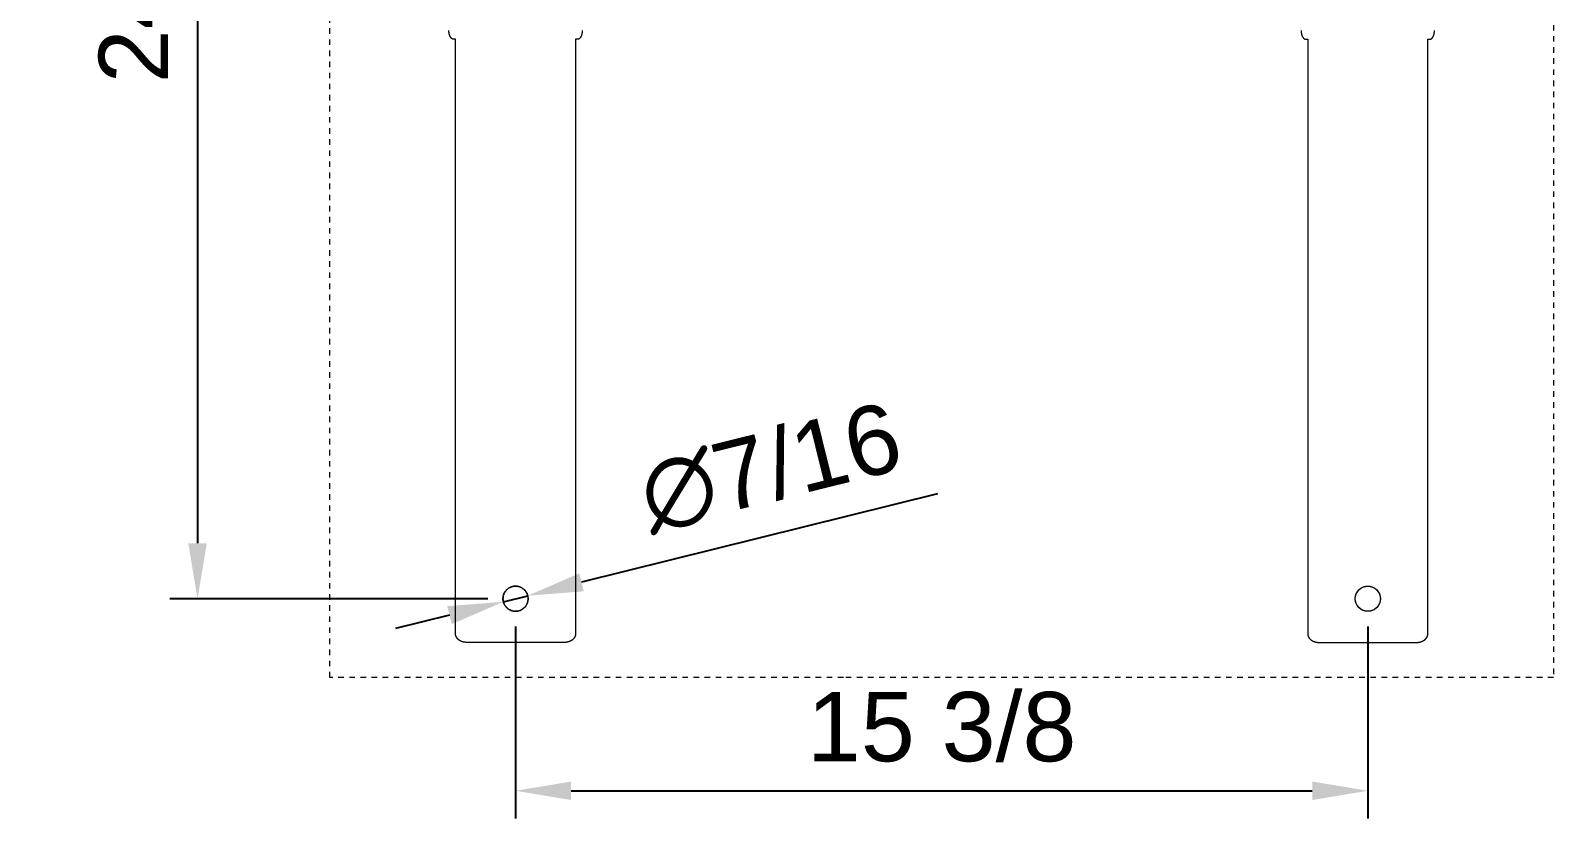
# Model space of a CAD drawing. Header units: inches. Extents: x -7 to 144, y -3 to 95.
# Drawn here: x 55.93 to 83.37, y -2.64 to 11.78 of the extents above; entities that cross this region are included whole.
import ezdxf

# ---------------------------------------------------------------- set-up
doc = ezdxf.new("R2010")
doc.units = ezdxf.units.IN
doc.linetypes.add('HIDDEN', pattern=[1.905, 1.27, -0.635])
for name, color, linetype, lineweight in [('ZANO_R', 7, 'Continuous', 0), ('ZANO_R_przerywana', 250, 'HIDDEN', 0), ('ZANO_W', 1, 'Continuous', 0)]:
    doc.layers.add(name, color=color, linetype=linetype, lineweight=lineweight)
doc.styles.get("Standard").update_dxf_attribs({"font": 'arial.ttf'})
doc.dimstyles.new('amerykanie', dxfattribs={"dimtxt": 50, "dimasz": 50, "dimexe": 0.5, "dimexo": 0.5, "dimgap": 1, "dimtad": 1, "dimdec": 0, "dimzin": 0, "dimlunit": 5, "dimtxsty": 'Standard', "dimcen": 0.09, "dimclrd": 1, "dimclre": 1, "dimclrt": 1, "dimazin": 0, "dimtfac": 1, "dimtdec": 0, "dimtmove": 0, "dimatfit": 3, "dimfxl": 1, "dimtzin": 0, "dimarcsym": 1})

# ---------------------------------------------------------------- blocks, each defined once
blk = doc.blocks.new('*D360')
at = {"layer": 'ZANO_W', "color": 1, "lineweight": -2}
for p, q in [((64.167, 25.944), (58.437, 25.944)), ((58.937, 24.944), (58.937, 2.534)), ((64.167, 1.534), (58.437, 1.534))]:
    blk.add_line(p, q, dxfattribs=at)
at = {"layer": 'ZANO_W', "color": 1}
for points in [[(59.104, 24.944), (58.77, 24.944), (58.937, 25.944)], [(58.77, 2.534), (59.104, 2.534), (58.937, 1.534)]]:
    blk.add_solid(points, dxfattribs=at)
at = {"layer": 'ZANO_W', "color": 1, "insert": (57.791, 13.739), "char_height": 1.25, "attachment_point": 5, "rotation": 90}
blk.add_mtext('24 7/16', dxfattribs=at)
blk = doc.blocks.new('*D361')
at = {"layer": 'ZANO_W', "color": 1, "lineweight": -2}
for p, q in [((64.667, 1.034), (64.667, -2.427)), ((80.021, 1.034), (80.021, -2.427)), ((65.667, -1.927), (79.021, -1.927))]:
    blk.add_line(p, q, dxfattribs=at)
at = {"layer": 'ZANO_W', "color": 1}
for points in [[(65.667, -1.761), (65.667, -2.094), (64.667, -1.927)], [(79.021, -2.094), (79.021, -1.761), (80.021, -1.927)]]:
    blk.add_solid(points, dxfattribs=at)
at = {"layer": 'ZANO_W', "color": 1, "insert": (72.344, -0.78), "char_height": 1.25, "attachment_point": 5}
blk.add_mtext('15 3/8', dxfattribs=at)
blk = doc.blocks.new('*D362')
at = {"layer": 'ZANO_W', "color": 1, "lineweight": -2}
for p, q in [((72.267, 3.425), (65.857, 1.83)), ((64.447, 1.479), (64.886, 1.589)), ((63.476, 1.238), (62.506, 0.997))]:
    blk.add_line(p, q, dxfattribs=at)
at = {"layer": 'ZANO_W', "color": 1}
for points in [[(65.816, 1.992), (65.897, 1.668), (64.886, 1.589)], [(63.517, 1.076), (63.436, 1.4), (64.447, 1.479)]]:
    blk.add_solid(points, dxfattribs=at)
at = {"layer": 'ZANO_W', "color": 1, "insert": (69.264, 3.887), "char_height": 1.25, "attachment_point": 5, "rotation": 13.9708}
blk.add_mtext('∅7/16', dxfattribs=at)

msp = doc.modelspace()

# ---------------------------------------------------------------- linework, layer by layer
at = {"layer": 'ZANO_R'}
for p, q in [((63.4658, 11.77096), (63.46572, 11.77798)), ((63.46604, 11.76383), (63.4658, 11.77096)), ((63.46645, 11.75661), (63.46604, 11.76383)), ((63.46703, 11.74932), (63.46645, 11.75661)), ((63.4678, 11.74199), (63.46703, 11.74932)), ((63.46876, 11.73465), (63.4678, 11.74199)), ((63.4699, 11.72731), (63.46876, 11.73465)), ((63.47125, 11.72001), (63.4699, 11.72731)), ((63.47278, 11.71278), (63.47125, 11.72001)), ((63.47451, 11.70565), (63.47278, 11.71278)), ((63.47644, 11.69865), (63.47451, 11.70565)), ((63.47855, 11.69181), (63.47644, 11.69865)), ((63.48085, 11.68515), (63.47855, 11.69181)), ((63.48207, 11.68191), (63.48085, 11.68515)), ((63.48333, 11.67872), (63.48207, 11.68191)), ((63.48463, 11.6756), (63.48333, 11.67872)), ((63.48597, 11.67254), (63.48463, 11.6756)), ((63.48736, 11.66954), (63.48597, 11.67254)), ((63.48878, 11.66663), (63.48736, 11.66954)), ((63.49024, 11.66378), (63.48878, 11.66663)), ((63.49173, 11.66101), (63.49024, 11.66378)), ((63.49326, 11.65833), (63.49173, 11.66101)), ((63.49483, 11.65572), (63.49326, 11.65833)), ((63.49642, 11.6532), (63.49483, 11.65572)), ((63.49804, 11.65077), (63.49642, 11.6532)), ((63.49969, 11.64842), (63.49804, 11.65077)), ((63.50137, 11.64617), (63.49969, 11.64842)), ((63.50307, 11.64401), (63.50137, 11.64617)), ((63.50479, 11.64194), (63.50307, 11.64401)), ((63.50653, 11.63997), (63.50479, 11.64194)), ((63.50829, 11.63809), (63.50653, 11.63997)), ((63.51007, 11.63631), (63.50829, 11.63809)), ((63.51186, 11.63463), (63.51007, 11.63631)), ((63.51366, 11.63305), (63.51186, 11.63463)), ((63.51547, 11.63156), (63.51366, 11.63305)), ((63.51638, 11.63085), (63.51547, 11.63156)), ((63.51729, 11.63017), (63.51638, 11.63085)), ((63.51821, 11.62951), (63.51729, 11.63017)), ((63.51912, 11.62887), (63.51821, 11.62951)), ((63.52004, 11.62826), (63.51912, 11.62887)), ((63.52095, 11.62768), (63.52004, 11.62826)), ((63.52187, 11.62712), (63.52095, 11.62768)), ((63.52279, 11.62658), (63.52187, 11.62712)), ((63.52371, 11.62607), (63.52279, 11.62658)), ((63.52463, 11.62558), (63.52371, 11.62607)), ((63.52555, 11.62511), (63.52463, 11.62558)), ((63.52646, 11.62467), (63.52555, 11.62511)), ((63.52738, 11.62425), (63.52646, 11.62467)), ((63.5283, 11.62385), (63.52738, 11.62425)), ((63.52921, 11.62348), (63.5283, 11.62385)), ((63.53013, 11.62313), (63.52921, 11.62348)), ((63.53104, 11.6228), (63.53013, 11.62313)), ((63.53195, 11.6225), (63.53104, 11.6228)), ((63.53286, 11.62222), (63.53195, 11.6225)), ((63.53377, 11.62196), (63.53286, 11.62222)), ((63.53468, 11.62172), (63.53377, 11.62196)), ((63.53558, 11.6215), (63.53468, 11.62172)), ((63.53648, 11.62131), (63.53558, 11.6215)), ((63.53738, 11.62114), (63.53648, 11.62131)), ((63.53828, 11.62099), (63.53738, 11.62114)), ((63.53917, 11.62086), (63.53828, 11.62099)), ((63.54006, 11.62075), (63.53917, 11.62086)), ((63.54095, 11.62066), (63.54006, 11.62075)), ((63.54183, 11.62059), (63.54095, 11.62066)), ((63.54271, 11.62054), (63.54183, 11.62059)), ((63.54358, 11.62051), (63.54271, 11.62054)), ((63.54446, 11.6205), (63.54358, 11.62051)), ((63.58383, 11.6205), (63.54446, 11.6205)), ((63.58383, 2.12469), (63.58383, 11.6205)), ((65.78855, 11.6205), (65.74918, 11.6205)), ((65.74918, 11.6205), (65.74918, 2.12469)), ((65.78942, 11.62051), (65.78855, 11.6205)), ((65.7903, 11.62054), (65.78942, 11.62051)), ((65.79118, 11.62059), (65.7903, 11.62054)), ((65.79206, 11.62066), (65.79118, 11.62059)), ((65.79295, 11.62075), (65.79206, 11.62066)), ((65.79384, 11.62086), (65.79295, 11.62075)), ((65.79473, 11.62099), (65.79384, 11.62086)), ((65.79563, 11.62114), (65.79473, 11.62099)), ((65.79653, 11.62131), (65.79563, 11.62114)), ((65.79743, 11.6215), (65.79653, 11.62131)), ((65.79833, 11.62172), (65.79743, 11.6215)), ((65.79924, 11.62196), (65.79833, 11.62172)), ((65.80015, 11.62222), (65.79924, 11.62196)), ((65.80106, 11.6225), (65.80015, 11.62222)), ((65.80197, 11.6228), (65.80106, 11.6225)), ((65.80288, 11.62313), (65.80197, 11.6228)), ((65.8038, 11.62348), (65.80288, 11.62313)), ((65.80471, 11.62385), (65.8038, 11.62348)), ((65.80563, 11.62425), (65.80471, 11.62385)), ((65.80655, 11.62467), (65.80563, 11.62425)), ((65.80746, 11.62511), (65.80655, 11.62467)), ((65.80838, 11.62558), (65.80746, 11.62511)), ((65.8093, 11.62607), (65.80838, 11.62558)), ((65.81022, 11.62658), (65.8093, 11.62607)), ((65.81114, 11.62712), (65.81022, 11.62658)), ((65.81205, 11.62768), (65.81114, 11.62712)), ((65.81297, 11.62826), (65.81205, 11.62768)), ((65.81389, 11.62887), (65.81297, 11.62826)), ((65.8148, 11.62951), (65.81389, 11.62887)), ((65.81572, 11.63017), (65.8148, 11.62951)), ((65.81663, 11.63085), (65.81572, 11.63017)), ((65.81754, 11.63156), (65.81663, 11.63085)), ((65.81935, 11.63305), (65.81754, 11.63156)), ((65.82115, 11.63463), (65.81935, 11.63305)), ((65.82294, 11.63631), (65.82115, 11.63463)), ((65.82472, 11.63809), (65.82294, 11.63631)), ((65.82648, 11.63997), (65.82472, 11.63809)), ((65.82822, 11.64194), (65.82648, 11.63997)), ((65.82994, 11.64401), (65.82822, 11.64194)), ((65.83164, 11.64617), (65.82994, 11.64401)), ((65.83332, 11.64842), (65.83164, 11.64617)), ((65.83497, 11.65077), (65.83332, 11.64842)), ((65.83659, 11.6532), (65.83497, 11.65077)), ((65.83818, 11.65572), (65.83659, 11.6532)), ((65.83975, 11.65833), (65.83818, 11.65572)), ((65.84127, 11.66101), (65.83975, 11.65833)), ((65.84277, 11.66378), (65.84127, 11.66101)), ((65.84423, 11.66663), (65.84277, 11.66378)), ((65.84565, 11.66954), (65.84423, 11.66663)), ((65.84704, 11.67254), (65.84565, 11.66954)), ((65.84838, 11.6756), (65.84704, 11.67254)), ((65.84968, 11.67872), (65.84838, 11.6756)), ((65.85094, 11.68191), (65.84968, 11.67872)), ((65.85216, 11.68515), (65.85094, 11.68191)), ((65.85446, 11.69181), (65.85216, 11.68515)), ((65.85657, 11.69865), (65.85446, 11.69181)), ((65.8585, 11.70565), (65.85657, 11.69865)), ((65.86023, 11.71278), (65.8585, 11.70565)), ((65.86176, 11.72001), (65.86023, 11.71278)), ((65.86311, 11.72731), (65.86176, 11.72001)), ((65.86425, 11.73465), (65.86311, 11.72731)), ((65.86521, 11.74199), (65.86425, 11.73465)), ((65.86598, 11.74932), (65.86521, 11.74199)), ((65.86656, 11.75661), (65.86598, 11.74932)), ((65.86697, 11.76383), (65.86656, 11.75661)), ((65.86721, 11.77096), (65.86697, 11.76383)), ((65.86729, 11.77798), (65.86721, 11.77096)), ((78.82005, 11.77798), (78.82013, 11.77096)), ((78.82013, 11.77096), (78.82037, 11.76383)), ((78.82037, 11.76383), (78.82078, 11.75661)), ((78.82078, 11.75661), (78.82136, 11.74932)), ((78.82136, 11.74932), (78.82213, 11.74199)), ((78.82213, 11.74199), (78.82309, 11.73465)), ((78.82309, 11.73465), (78.82424, 11.72731)), ((78.82424, 11.72731), (78.82558, 11.72001)), ((78.82558, 11.72001), (78.82711, 11.71278)), ((78.82711, 11.71278), (78.82885, 11.70565)), ((78.82885, 11.70565), (78.83077, 11.69865)), ((78.83077, 11.69865), (78.83288, 11.69181)), ((78.83288, 11.69181), (78.83518, 11.68515)), ((78.83518, 11.68515), (78.8364, 11.68191)), ((78.8364, 11.68191), (78.83766, 11.67872)), ((78.83766, 11.67872), (78.83896, 11.6756)), ((78.83896, 11.6756), (78.8403, 11.67254)), ((78.8403, 11.67254), (78.84169, 11.66954)), ((78.84169, 11.66954), (78.84311, 11.66663)), ((78.84311, 11.66663), (78.84457, 11.66378)), ((78.84457, 11.66378), (78.84607, 11.66101)), ((78.84607, 11.66101), (78.8476, 11.65833)), ((78.8476, 11.65833), (78.84916, 11.65572)), ((78.84916, 11.65572), (78.85075, 11.6532)), ((78.85075, 11.6532), (78.85238, 11.65077)), ((78.85238, 11.65077), (78.85403, 11.64842)), ((78.85403, 11.64842), (78.8557, 11.64617)), ((78.8557, 11.64617), (78.8574, 11.64401)), ((78.8574, 11.64401), (78.85912, 11.64194)), ((78.85912, 11.64194), (78.86086, 11.63997)), ((78.86086, 11.63997), (78.86262, 11.63809)), ((78.86262, 11.63809), (78.8644, 11.63631)), ((78.8644, 11.63631), (78.86619, 11.63463)), ((78.86619, 11.63463), (78.86799, 11.63305)), ((78.86799, 11.63305), (78.8698, 11.63156)), ((78.8698, 11.63156), (78.87071, 11.63085)), ((78.87071, 11.63085), (78.87163, 11.63017)), ((78.87163, 11.63017), (78.87254, 11.62951)), ((78.87254, 11.62951), (78.87345, 11.62887)), ((78.87345, 11.62887), (78.87437, 11.62826)), ((78.87437, 11.62826), (78.87529, 11.62768)), ((78.87529, 11.62768), (78.8762, 11.62712)), ((78.8762, 11.62712), (78.87712, 11.62658)), ((78.87712, 11.62658), (78.87804, 11.62607)), ((78.87804, 11.62607), (78.87896, 11.62558)), ((78.87896, 11.62558), (78.87988, 11.62511)), ((78.87988, 11.62511), (78.8808, 11.62467)), ((78.8808, 11.62467), (78.88171, 11.62425)), ((78.88171, 11.62425), (78.88263, 11.62385)), ((78.88263, 11.62385), (78.88355, 11.62348)), ((78.88355, 11.62348), (78.88446, 11.62313)), ((78.88446, 11.62313), (78.88537, 11.6228)), ((78.88537, 11.6228), (78.88629, 11.6225)), ((78.88629, 11.6225), (78.8872, 11.62222)), ((78.8872, 11.62222), (78.8881, 11.62196)), ((78.8881, 11.62196), (78.88901, 11.62172)), ((78.88901, 11.62172), (78.88991, 11.6215)), ((78.88991, 11.6215), (78.89081, 11.62131)), ((78.89081, 11.62131), (78.89171, 11.62114)), ((78.89171, 11.62114), (78.89261, 11.62099)), ((78.89261, 11.62099), (78.8935, 11.62086)), ((78.8935, 11.62086), (78.89439, 11.62075)), ((78.89439, 11.62075), (78.89528, 11.62066)), ((78.89528, 11.62066), (78.89616, 11.62059)), ((78.89616, 11.62059), (78.89704, 11.62054)), ((78.89704, 11.62054), (78.89792, 11.62051)), ((78.89792, 11.62051), (78.89879, 11.6205)), ((78.89879, 11.6205), (78.93816, 11.6205)), ((78.93816, 11.6205), (78.93816, 2.12469)), ((81.10351, 2.12469), (81.10351, 11.6205)), ((81.10351, 11.6205), (81.14289, 11.6205)), ((81.14289, 11.6205), (81.14376, 11.62051)), ((81.14376, 11.62051), (81.14463, 11.62054)), ((81.14463, 11.62054), (81.14551, 11.62059)), ((81.14551, 11.62059), (81.1464, 11.62066)), ((81.1464, 11.62066), (81.14728, 11.62075)), ((81.14728, 11.62075), (81.14817, 11.62086)), ((81.14817, 11.62086), (81.14906, 11.62099)), ((81.14906, 11.62099), (81.14996, 11.62114)), ((81.14996, 11.62114), (81.15086, 11.62131)), ((81.15086, 11.62131), (81.15176, 11.6215)), ((81.15176, 11.6215), (81.15266, 11.62172)), ((81.15266, 11.62172), (81.15357, 11.62196)), ((81.15357, 11.62196), (81.15448, 11.62222)), ((81.15448, 11.62222), (81.15539, 11.6225)), ((81.15539, 11.6225), (81.1563, 11.6228)), ((81.1563, 11.6228), (81.15721, 11.62313)), ((81.15721, 11.62313), (81.15813, 11.62348)), ((81.15813, 11.62348), (81.15904, 11.62385)), ((81.15904, 11.62385), (81.15996, 11.62425)), ((81.15996, 11.62425), (81.16088, 11.62467)), ((81.16088, 11.62467), (81.1618, 11.62511)), ((81.1618, 11.62511), (81.16271, 11.62558)), ((81.16271, 11.62558), (81.16363, 11.62607)), ((81.16363, 11.62607), (81.16455, 11.62658)), ((81.16455, 11.62658), (81.16547, 11.62712)), ((81.16547, 11.62712), (81.16639, 11.62768)), ((81.16639, 11.62768), (81.1673, 11.62826)), ((81.1673, 11.62826), (81.16822, 11.62887)), ((81.16822, 11.62887), (81.16913, 11.62951)), ((81.16913, 11.62951), (81.17005, 11.63017)), ((81.17005, 11.63017), (81.17096, 11.63085)), ((81.17096, 11.63085), (81.17187, 11.63156)), ((81.17187, 11.63156), (81.17368, 11.63305)), ((81.17368, 11.63305), (81.17548, 11.63463)), ((81.17548, 11.63463), (81.17727, 11.63631)), ((81.17727, 11.63631), (81.17905, 11.63809)), ((81.17905, 11.63809), (81.18081, 11.63997)), ((81.18081, 11.63997), (81.18255, 11.64194)), ((81.18255, 11.64194), (81.18427, 11.64401)), ((81.18427, 11.64401), (81.18597, 11.64617)), ((81.18597, 11.64617), (81.18765, 11.64842)), ((81.18765, 11.64842), (81.1893, 11.65077)), ((81.1893, 11.65077), (81.19092, 11.6532)), ((81.19092, 11.6532), (81.19252, 11.65572)), ((81.19252, 11.65572), (81.19408, 11.65833)), ((81.19408, 11.65833), (81.19561, 11.66101)), ((81.19561, 11.66101), (81.1971, 11.66378)), ((81.1971, 11.66378), (81.19856, 11.66663)), ((81.19856, 11.66663), (81.19999, 11.66954)), ((81.19999, 11.66954), (81.20137, 11.67254)), ((81.20137, 11.67254), (81.20271, 11.6756)), ((81.20271, 11.6756), (81.20402, 11.67872)), ((81.20402, 11.67872), (81.20528, 11.68191)), ((81.20528, 11.68191), (81.20649, 11.68515)), ((81.20649, 11.68515), (81.20879, 11.69181)), ((81.20879, 11.69181), (81.2109, 11.69865)), ((81.2109, 11.69865), (81.21283, 11.70565)), ((81.21283, 11.70565), (81.21456, 11.71278)), ((81.21456, 11.71278), (81.2161, 11.72001)), ((81.2161, 11.72001), (81.21744, 11.72731)), ((81.21744, 11.72731), (81.21859, 11.73465)), ((81.21859, 11.73465), (81.21954, 11.74199)), ((81.21954, 11.74199), (81.22031, 11.74932)), ((81.22031, 11.74932), (81.2209, 11.75661)), ((81.2209, 11.75661), (81.22131, 11.76383)), ((81.22131, 11.76383), (81.22155, 11.77096)), ((81.22155, 11.77096), (81.22162, 11.77798)), ((63.58383, 0.90421), (63.58383, 2.12469)), ((65.74918, 2.12469), (65.74918, 0.90421)), ((78.93816, 2.12469), (78.93816, 0.90421)), ((81.10351, 0.90421), (81.10351, 2.12469)), ((64.47109, 1.64842), (64.4673, 1.64168)), ((64.47511, 1.65502), (64.47109, 1.64842)), ((64.47935, 1.66149), (64.47511, 1.65502)), ((64.4838, 1.6678), (64.47935, 1.66149)), ((64.48847, 1.67396), (64.4838, 1.6678)), ((64.49335, 1.67996), (64.48847, 1.67396)), ((64.49843, 1.68579), (64.49335, 1.67996)), ((64.50371, 1.69144), (64.49843, 1.68579)), ((64.50917, 1.6969), (64.50371, 1.69144)), ((64.51482, 1.70218), (64.50917, 1.6969)), ((64.52065, 1.70726), (64.51482, 1.70218)), ((64.52664, 1.71214), (64.52065, 1.70726)), ((64.5328, 1.71681), (64.52664, 1.71214)), ((64.53912, 1.72127), (64.5328, 1.71681)), ((64.54558, 1.72551), (64.53912, 1.72127)), ((64.55218, 1.72953), (64.54558, 1.72551)), ((64.55892, 1.73332), (64.55218, 1.72953)), ((64.56578, 1.73687), (64.55892, 1.73332)), ((64.57276, 1.74019), (64.56578, 1.73687)), ((64.57985, 1.74327), (64.57276, 1.74019)), ((64.58704, 1.74611), (64.57985, 1.74327)), ((64.59433, 1.7487), (64.58704, 1.74611)), ((64.60169, 1.75104), (64.59433, 1.7487)), ((64.60914, 1.75312), (64.60169, 1.75104)), ((64.61665, 1.75496), (64.60914, 1.75312)), ((64.62422, 1.75653), (64.61665, 1.75496)), ((64.63183, 1.75784), (64.62422, 1.75653)), ((64.63949, 1.7589), (64.63183, 1.75784)), ((64.64718, 1.75969), (64.63949, 1.7589)), ((64.65489, 1.76022), (64.64718, 1.75969)), ((64.66262, 1.76048), (64.65489, 1.76022)), ((64.67035, 1.76048), (64.66262, 1.76048)), ((64.67807, 1.76022), (64.67035, 1.76048)), ((64.68578, 1.75969), (64.67807, 1.76022)), ((64.69347, 1.7589), (64.68578, 1.75969)), ((64.70113, 1.75785), (64.69347, 1.7589)), ((64.70875, 1.75654), (64.70113, 1.75785)), ((64.71632, 1.75496), (64.70875, 1.75654)), ((64.72383, 1.75314), (64.71632, 1.75496)), ((64.73127, 1.75105), (64.72383, 1.75314)), ((64.73864, 1.74871), (64.73127, 1.75105)), ((64.74592, 1.74613), (64.73864, 1.74871)), ((64.75312, 1.74329), (64.74592, 1.74613)), ((64.76021, 1.74021), (64.75312, 1.74329)), ((64.76719, 1.73689), (64.76021, 1.74021)), ((64.77405, 1.73334), (64.76719, 1.73689)), ((64.78079, 1.72955), (64.77405, 1.73334)), ((64.78739, 1.72553), (64.78079, 1.72955)), ((64.79386, 1.72129), (64.78739, 1.72553)), ((64.80017, 1.71684), (64.79386, 1.72129)), ((64.80633, 1.71217), (64.80017, 1.71684)), ((64.81233, 1.70729), (64.80633, 1.71217)), ((64.81816, 1.70221), (64.81233, 1.70729)), ((64.82381, 1.69693), (64.81816, 1.70221)), ((64.82927, 1.69147), (64.82381, 1.69693)), ((64.83455, 1.68582), (64.82927, 1.69147)), ((64.83963, 1.67999), (64.83455, 1.68582)), ((64.84451, 1.674), (64.83963, 1.67999)), ((64.84918, 1.66784), (64.84451, 1.674)), ((64.85364, 1.66152), (64.84918, 1.66784)), ((64.85788, 1.65506), (64.85364, 1.66152)), ((64.8619, 1.64846), (64.85788, 1.65506)), ((64.86568, 1.64172), (64.8619, 1.64846)), ((79.82166, 1.64172), (79.82545, 1.64846)), ((79.82545, 1.64846), (79.82946, 1.65506)), ((79.82946, 1.65506), (79.8337, 1.66152)), ((79.8337, 1.66152), (79.83816, 1.66784)), ((79.83816, 1.66784), (79.84283, 1.674)), ((79.84283, 1.674), (79.84771, 1.67999)), ((79.84771, 1.67999), (79.85279, 1.68582)), ((79.85279, 1.68582), (79.85807, 1.69147)), ((79.85807, 1.69147), (79.86354, 1.69693)), ((79.86354, 1.69693), (79.86919, 1.70221)), ((79.86919, 1.70221), (79.87501, 1.70729)), ((79.87501, 1.70729), (79.88101, 1.71217)), ((79.88101, 1.71217), (79.88717, 1.71684)), ((79.88717, 1.71684), (79.89348, 1.72129)), ((79.89348, 1.72129), (79.89995, 1.72553)), ((79.89995, 1.72553), (79.90655, 1.72955)), ((79.90655, 1.72955), (79.91329, 1.73334)), ((79.91329, 1.73334), (79.92015, 1.73689)), ((79.92015, 1.73689), (79.92714, 1.74021)), ((79.92714, 1.74021), (79.93423, 1.74329)), ((79.93423, 1.74329), (79.94142, 1.74613)), ((79.94142, 1.74613), (79.9487, 1.74871)), ((79.9487, 1.74871), (79.95607, 1.75105)), ((79.95607, 1.75105), (79.96351, 1.75314)), ((79.96351, 1.75314), (79.97102, 1.75496)), ((79.97102, 1.75496), (79.97859, 1.75654)), ((79.97859, 1.75654), (79.98621, 1.75785)), ((79.98621, 1.75785), (79.99387, 1.7589)), ((79.99387, 1.7589), (80.00156, 1.75969)), ((80.00156, 1.75969), (80.00927, 1.76022)), ((80.00927, 1.76022), (80.01699, 1.76048)), ((80.01699, 1.76048), (80.02472, 1.76048)), ((80.02472, 1.76048), (80.03245, 1.76022)), ((80.03245, 1.76022), (80.04016, 1.75969)), ((80.04016, 1.75969), (80.04785, 1.7589)), ((80.04785, 1.7589), (80.05551, 1.75784)), ((80.05551, 1.75784), (80.06313, 1.75653)), ((80.06313, 1.75653), (80.07069, 1.75496)), ((80.07069, 1.75496), (80.0782, 1.75312)), ((80.0782, 1.75312), (80.08565, 1.75104)), ((80.08565, 1.75104), (80.09301, 1.7487)), ((80.09301, 1.7487), (80.1003, 1.74611)), ((80.1003, 1.74611), (80.10749, 1.74327)), ((80.10749, 1.74327), (80.11458, 1.74019)), ((80.11458, 1.74019), (80.12156, 1.73687)), ((80.12156, 1.73687), (80.12842, 1.73332)), ((80.12842, 1.73332), (80.13516, 1.72953)), ((80.13516, 1.72953), (80.14176, 1.72551)), ((80.14176, 1.72551), (80.14823, 1.72127)), ((80.14823, 1.72127), (80.15454, 1.71681)), ((80.15454, 1.71681), (80.1607, 1.71214)), ((80.1607, 1.71214), (80.1667, 1.70726)), ((80.1667, 1.70726), (80.17252, 1.70218)), ((80.17252, 1.70218), (80.17817, 1.6969)), ((80.17817, 1.6969), (80.18364, 1.69144)), ((80.18364, 1.69144), (80.18891, 1.68579)), ((80.18891, 1.68579), (80.19399, 1.67996)), ((80.19399, 1.67996), (80.19887, 1.67396)), ((80.19887, 1.67396), (80.20354, 1.6678)), ((80.20354, 1.6678), (80.208, 1.66149)), ((80.208, 1.66149), (80.21223, 1.65502)), ((80.21223, 1.65502), (80.21625, 1.64842)), ((80.21625, 1.64842), (80.22004, 1.64168)), ((64.44042, 1.5457), (64.44016, 1.53798)), ((64.44016, 1.53798), (64.44016, 1.53025)), ((64.44016, 1.53025), (64.44042, 1.52252)), ((64.44095, 1.55342), (64.44042, 1.5457)), ((64.44042, 1.52252), (64.44095, 1.51481)), ((64.44174, 1.56111), (64.44095, 1.55342)), ((64.44095, 1.51481), (64.44174, 1.50712)), ((64.44279, 1.56876), (64.44174, 1.56111)), ((64.44174, 1.50712), (64.4428, 1.49946)), ((64.4441, 1.57638), (64.44279, 1.56876)), ((64.4428, 1.49946), (64.44411, 1.49185)), ((64.44568, 1.58395), (64.4441, 1.57638)), ((64.44411, 1.49185), (64.44568, 1.48428)), ((64.4475, 1.59146), (64.44568, 1.58395)), ((64.44568, 1.48428), (64.44752, 1.47677)), ((64.44959, 1.5989), (64.4475, 1.59146)), ((64.44752, 1.47677), (64.4496, 1.46933)), ((64.45193, 1.60627), (64.44959, 1.5989)), ((64.4496, 1.46933), (64.45194, 1.46196)), ((64.45452, 1.61356), (64.45193, 1.60627)), ((64.45194, 1.46196), (64.45453, 1.45468)), ((64.45735, 1.62075), (64.45452, 1.61356)), ((64.45453, 1.45468), (64.45737, 1.44748)), ((64.46043, 1.62784), (64.45735, 1.62075)), ((64.45737, 1.44748), (64.46045, 1.44039)), ((64.46375, 1.63482), (64.46043, 1.62784)), ((64.46045, 1.44039), (64.46377, 1.43341)), ((64.4673, 1.64168), (64.46375, 1.63482)), ((64.46377, 1.43341), (64.46732, 1.42655)), ((64.46732, 1.42655), (64.47111, 1.41981)), ((64.47111, 1.41981), (64.47513, 1.41321)), ((64.47513, 1.41321), (64.47937, 1.40675)), ((64.47937, 1.40675), (64.48383, 1.40043)), ((64.48383, 1.40043), (64.4885, 1.39427)), ((64.4885, 1.39427), (64.49338, 1.38828)), ((64.49338, 1.38828), (64.49846, 1.38245)), ((64.49846, 1.38245), (64.50374, 1.3768)), ((64.50374, 1.3768), (64.5092, 1.37134)), ((64.82384, 1.37137), (64.8293, 1.37683)), ((64.8293, 1.37683), (64.83458, 1.38248)), ((64.83458, 1.38248), (64.83966, 1.38831)), ((64.83966, 1.38831), (64.84454, 1.39431)), ((64.84454, 1.39431), (64.84921, 1.40047)), ((64.84921, 1.40047), (64.85366, 1.40678)), ((64.85366, 1.40678), (64.8579, 1.41325)), ((64.8579, 1.41325), (64.86192, 1.41985)), ((64.86192, 1.41985), (64.86571, 1.42659)), ((64.86924, 1.63486), (64.86568, 1.64172)), ((64.86571, 1.42659), (64.86926, 1.43345)), ((64.87256, 1.62788), (64.86924, 1.63486)), ((64.86926, 1.43345), (64.87258, 1.44043)), ((64.87564, 1.62079), (64.87256, 1.62788)), ((64.87258, 1.44043), (64.87566, 1.44752)), ((64.87848, 1.6136), (64.87564, 1.62079)), ((64.87566, 1.44752), (64.87849, 1.45472)), ((64.88107, 1.60631), (64.87848, 1.6136)), ((64.87849, 1.45472), (64.88108, 1.462)), ((64.88341, 1.59895), (64.88107, 1.60631)), ((64.88108, 1.462), (64.88342, 1.46937)), ((64.88549, 1.5915), (64.88341, 1.59895)), ((64.88342, 1.46937), (64.8855, 1.47681)), ((64.88732, 1.58399), (64.88549, 1.5915)), ((64.8855, 1.47681), (64.88733, 1.48432)), ((64.8889, 1.57642), (64.88732, 1.58399)), ((64.88733, 1.48432), (64.88891, 1.49189)), ((64.89021, 1.56881), (64.8889, 1.57642)), ((64.88891, 1.49189), (64.89022, 1.49951)), ((64.89126, 1.56115), (64.89021, 1.56881)), ((64.89022, 1.49951), (64.89127, 1.50717)), ((64.89206, 1.55346), (64.89126, 1.56115)), ((64.89127, 1.50717), (64.89206, 1.51486)), ((64.89258, 1.54575), (64.89206, 1.55346)), ((64.89206, 1.51486), (64.89259, 1.52257)), ((64.89285, 1.53802), (64.89258, 1.54575)), ((64.89259, 1.52257), (64.89285, 1.53029)), ((64.89285, 1.53029), (64.89285, 1.53802)), ((79.79449, 1.53802), (79.79476, 1.54575)), ((79.79449, 1.53029), (79.79449, 1.53802)), ((79.79475, 1.52257), (79.79449, 1.53029)), ((79.79528, 1.51486), (79.79475, 1.52257)), ((79.79476, 1.54575), (79.79529, 1.55346)), ((79.79607, 1.50717), (79.79528, 1.51486)), ((79.79529, 1.55346), (79.79608, 1.56115)), ((79.79712, 1.49951), (79.79607, 1.50717)), ((79.79608, 1.56115), (79.79713, 1.56881)), ((79.79844, 1.49189), (79.79712, 1.49951)), ((79.79713, 1.56881), (79.79844, 1.57642)), ((79.79844, 1.57642), (79.80002, 1.58399)), ((79.80001, 1.48432), (79.79844, 1.49189)), ((79.80184, 1.47681), (79.80001, 1.48432)), ((79.80002, 1.58399), (79.80185, 1.5915)), ((79.80392, 1.46937), (79.80184, 1.47681)), ((79.80185, 1.5915), (79.80393, 1.59895)), ((79.80626, 1.462), (79.80392, 1.46937)), ((79.80393, 1.59895), (79.80627, 1.60631)), ((79.80885, 1.45472), (79.80626, 1.462)), ((79.80627, 1.60631), (79.80886, 1.6136)), ((79.81168, 1.44752), (79.80885, 1.45472)), ((79.80886, 1.6136), (79.8117, 1.62079)), ((79.81476, 1.44043), (79.81168, 1.44752)), ((79.8117, 1.62079), (79.81478, 1.62788)), ((79.81808, 1.43345), (79.81476, 1.44043)), ((79.81478, 1.62788), (79.8181, 1.63486)), ((79.82164, 1.42659), (79.81808, 1.43345)), ((79.8181, 1.63486), (79.82166, 1.64172)), ((79.82542, 1.41985), (79.82164, 1.42659)), ((79.82944, 1.41325), (79.82542, 1.41985)), ((79.83368, 1.40678), (79.82944, 1.41325)), ((79.83814, 1.40047), (79.83368, 1.40678)), ((79.84281, 1.39431), (79.83814, 1.40047)), ((79.84768, 1.38831), (79.84281, 1.39431)), ((79.85276, 1.38248), (79.84768, 1.38831)), ((79.85804, 1.37683), (79.85276, 1.38248)), ((79.8635, 1.37137), (79.85804, 1.37683)), ((80.1836, 1.3768), (80.17814, 1.37134)), ((80.18888, 1.38245), (80.1836, 1.3768)), ((80.19396, 1.38828), (80.18888, 1.38245)), ((80.19884, 1.39427), (80.19396, 1.38828)), ((80.20351, 1.40043), (80.19884, 1.39427)), ((80.20797, 1.40675), (80.20351, 1.40043)), ((80.21221, 1.41321), (80.20797, 1.40675)), ((80.21623, 1.41981), (80.21221, 1.41321)), ((80.22002, 1.42655), (80.21623, 1.41981)), ((80.22357, 1.43341), (80.22002, 1.42655)), ((80.22004, 1.64168), (80.22359, 1.63482)), ((80.22689, 1.44039), (80.22357, 1.43341)), ((80.22359, 1.63482), (80.22691, 1.62784)), ((80.22997, 1.44748), (80.22689, 1.44039)), ((80.22691, 1.62784), (80.22999, 1.62075)), ((80.23281, 1.45468), (80.22997, 1.44748)), ((80.22999, 1.62075), (80.23283, 1.61356)), ((80.2354, 1.46196), (80.23281, 1.45468)), ((80.23283, 1.61356), (80.23541, 1.60627)), ((80.23774, 1.46933), (80.2354, 1.46196)), ((80.23541, 1.60627), (80.23775, 1.5989)), ((80.23983, 1.47677), (80.23774, 1.46933)), ((80.23775, 1.5989), (80.23984, 1.59146)), ((80.24166, 1.48428), (80.23983, 1.47677)), ((80.23984, 1.59146), (80.24167, 1.58395)), ((80.24323, 1.49185), (80.24166, 1.48428)), ((80.24167, 1.58395), (80.24324, 1.57638)), ((80.24454, 1.49946), (80.24323, 1.49185)), ((80.24324, 1.57638), (80.24455, 1.56876)), ((80.2456, 1.50712), (80.24454, 1.49946)), ((80.24455, 1.56876), (80.2456, 1.56111)), ((80.2456, 1.56111), (80.24639, 1.55342)), ((80.24639, 1.51481), (80.2456, 1.50712)), ((80.24639, 1.55342), (80.24692, 1.5457)), ((80.24692, 1.52252), (80.24639, 1.51481)), ((80.24692, 1.5457), (80.24718, 1.53798)), ((80.24718, 1.53025), (80.24692, 1.52252)), ((80.24718, 1.53798), (80.24718, 1.53025)), ((64.5092, 1.37134), (64.51485, 1.36606)), ((64.51485, 1.36606), (64.52068, 1.36098)), ((64.52068, 1.36098), (64.52668, 1.3561)), ((64.52668, 1.3561), (64.53284, 1.35143)), ((64.53284, 1.35143), (64.53915, 1.34698)), ((64.53915, 1.34698), (64.54562, 1.34274)), ((64.54562, 1.34274), (64.55222, 1.33872)), ((64.55222, 1.33872), (64.55896, 1.33494)), ((64.55896, 1.33494), (64.56582, 1.33138)), ((64.56582, 1.33138), (64.5728, 1.32806)), ((64.5728, 1.32806), (64.57989, 1.32498)), ((64.57989, 1.32498), (64.58708, 1.32215)), ((64.58708, 1.32215), (64.59437, 1.31956)), ((64.59437, 1.31956), (64.60174, 1.31722)), ((64.60174, 1.31722), (64.60918, 1.31514)), ((64.60918, 1.31514), (64.61669, 1.31331)), ((64.61669, 1.31331), (64.62426, 1.31173)), ((64.62426, 1.31173), (64.63188, 1.31042)), ((64.63188, 1.31042), (64.63953, 1.30937)), ((64.63953, 1.30937), (64.64722, 1.30858)), ((64.64722, 1.30858), (64.65494, 1.30805)), ((64.65494, 1.30805), (64.66266, 1.30779)), ((64.66266, 1.30779), (64.67039, 1.30779)), ((64.67039, 1.30779), (64.67812, 1.30806)), ((64.67812, 1.30806), (64.68583, 1.30858)), ((64.68583, 1.30858), (64.69352, 1.30938)), ((64.69352, 1.30938), (64.70118, 1.31043)), ((64.70118, 1.31043), (64.70879, 1.31174)), ((64.70879, 1.31174), (64.71636, 1.31332)), ((64.71636, 1.31332), (64.72387, 1.31515)), ((64.72387, 1.31515), (64.73131, 1.31723)), ((64.73131, 1.31723), (64.73868, 1.31957)), ((64.73868, 1.31957), (64.74597, 1.32216)), ((64.74597, 1.32216), (64.75316, 1.325)), ((64.75316, 1.325), (64.76025, 1.32808)), ((64.76025, 1.32808), (64.76723, 1.3314)), ((64.76723, 1.3314), (64.77409, 1.33496)), ((64.77409, 1.33496), (64.78083, 1.33875)), ((64.78083, 1.33875), (64.78743, 1.34276)), ((64.78743, 1.34276), (64.79389, 1.347)), ((64.79389, 1.347), (64.80021, 1.35146)), ((64.80021, 1.35146), (64.80637, 1.35613)), ((64.80637, 1.35613), (64.81236, 1.36101)), ((64.81236, 1.36101), (64.81819, 1.36609)), ((64.81819, 1.36609), (64.82384, 1.37137)), ((79.86915, 1.36609), (79.8635, 1.37137)), ((79.87498, 1.36101), (79.86915, 1.36609)), ((79.88097, 1.35613), (79.87498, 1.36101)), ((79.88713, 1.35146), (79.88097, 1.35613)), ((79.89345, 1.347), (79.88713, 1.35146)), ((79.89991, 1.34276), (79.89345, 1.347)), ((79.90652, 1.33875), (79.89991, 1.34276)), ((79.91325, 1.33496), (79.90652, 1.33875)), ((79.92012, 1.3314), (79.91325, 1.33496)), ((79.9271, 1.32808), (79.92012, 1.3314)), ((79.93419, 1.325), (79.9271, 1.32808)), ((79.94138, 1.32216), (79.93419, 1.325)), ((79.94866, 1.31957), (79.94138, 1.32216)), ((79.95603, 1.31723), (79.94866, 1.31957)), ((79.96347, 1.31515), (79.95603, 1.31723)), ((79.97098, 1.31332), (79.96347, 1.31515)), ((79.97855, 1.31174), (79.97098, 1.31332)), ((79.98617, 1.31043), (79.97855, 1.31174)), ((79.99382, 1.30938), (79.98617, 1.31043)), ((80.00151, 1.30858), (79.99382, 1.30938)), ((80.00922, 1.30806), (80.00151, 1.30858)), ((80.01695, 1.30779), (80.00922, 1.30806)), ((80.02468, 1.30779), (80.01695, 1.30779)), ((80.03241, 1.30805), (80.02468, 1.30779)), ((80.04012, 1.30858), (80.03241, 1.30805)), ((80.04781, 1.30937), (80.04012, 1.30858)), ((80.05546, 1.31042), (80.04781, 1.30937)), ((80.06308, 1.31173), (80.05546, 1.31042)), ((80.07065, 1.31331), (80.06308, 1.31173)), ((80.07816, 1.31514), (80.07065, 1.31331)), ((80.0856, 1.31722), (80.07816, 1.31514)), ((80.09297, 1.31956), (80.0856, 1.31722)), ((80.10026, 1.32215), (80.09297, 1.31956)), ((80.10745, 1.32498), (80.10026, 1.32215)), ((80.11454, 1.32806), (80.10745, 1.32498)), ((80.12152, 1.33138), (80.11454, 1.32806)), ((80.12838, 1.33494), (80.12152, 1.33138)), ((80.13512, 1.33872), (80.12838, 1.33494)), ((80.14173, 1.34274), (80.13512, 1.33872)), ((80.14819, 1.34698), (80.14173, 1.34274)), ((80.15451, 1.35143), (80.14819, 1.34698)), ((80.16067, 1.3561), (80.15451, 1.35143)), ((80.16666, 1.36098), (80.16067, 1.3561)), ((80.17249, 1.36606), (80.16666, 1.36098)), ((80.17814, 1.37134), (80.17249, 1.36606)), ((63.58389, 0.90032), (63.58383, 0.90421)), ((63.58408, 0.89643), (63.58389, 0.90032)), ((63.58439, 0.89255), (63.58408, 0.89643)), ((63.58482, 0.88868), (63.58439, 0.89255)), ((63.58537, 0.88482), (63.58482, 0.88868)), ((63.58603, 0.88098), (63.58537, 0.88482)), ((63.58682, 0.87717), (63.58603, 0.88098)), ((63.58773, 0.87338), (63.58682, 0.87717)), ((63.58879, 0.86948), (63.58773, 0.87338)), ((63.58998, 0.86561), (63.58879, 0.86948)), ((63.59129, 0.86178), (63.58998, 0.86561)), ((63.59271, 0.85799), (63.59129, 0.86178)), ((63.59425, 0.85425), (63.59271, 0.85799)), ((63.5959, 0.85056), (63.59425, 0.85425)), ((63.59766, 0.84691), (63.5959, 0.85056)), ((63.59952, 0.84332), (63.59766, 0.84691)), ((63.60155, 0.83967), (63.59952, 0.84332)), ((63.60368, 0.83608), (63.60155, 0.83967)), ((63.60592, 0.83256), (63.60368, 0.83608)), ((63.60825, 0.8291), (63.60592, 0.83256)), ((63.61068, 0.8257), (63.60825, 0.8291)), ((63.6132, 0.82237), (63.61068, 0.8257)), ((65.72233, 0.8257), (65.71981, 0.82237)), ((65.72476, 0.8291), (65.72233, 0.8257)), ((65.72709, 0.83256), (65.72476, 0.8291)), ((65.72933, 0.83608), (65.72709, 0.83256)), ((65.73146, 0.83967), (65.72933, 0.83608)), ((65.73349, 0.84332), (65.73146, 0.83967)), ((65.73535, 0.84691), (65.73349, 0.84332)), ((65.73711, 0.85056), (65.73535, 0.84691)), ((65.73876, 0.85425), (65.73711, 0.85056)), ((65.7403, 0.85799), (65.73876, 0.85425)), ((65.74172, 0.86178), (65.7403, 0.85799)), ((65.74303, 0.86561), (65.74172, 0.86178)), ((65.74422, 0.86948), (65.74303, 0.86561)), ((65.74528, 0.87338), (65.74422, 0.86948)), ((65.74619, 0.87717), (65.74528, 0.87338)), ((65.74697, 0.88098), (65.74619, 0.87717)), ((65.74764, 0.88482), (65.74697, 0.88098)), ((65.74819, 0.88868), (65.74764, 0.88482)), ((65.74862, 0.89255), (65.74819, 0.88868)), ((65.74893, 0.89643), (65.74862, 0.89255)), ((65.74912, 0.90032), (65.74893, 0.89643)), ((65.74918, 0.90421), (65.74912, 0.90032)), ((78.93816, 0.90421), (78.93822, 0.90032)), ((78.93822, 0.90032), (78.93841, 0.89643)), ((78.93841, 0.89643), (78.93872, 0.89255)), ((78.93872, 0.89255), (78.93915, 0.88868)), ((78.93915, 0.88868), (78.9397, 0.88482)), ((78.9397, 0.88482), (78.94037, 0.88098)), ((78.94037, 0.88098), (78.94116, 0.87717)), ((78.94116, 0.87717), (78.94206, 0.87338)), ((78.94206, 0.87338), (78.94313, 0.86948)), ((78.94313, 0.86948), (78.94431, 0.86561)), ((78.94431, 0.86561), (78.94562, 0.86178)), ((78.94562, 0.86178), (78.94704, 0.85799)), ((78.94704, 0.85799), (78.94858, 0.85425)), ((78.94858, 0.85425), (78.95023, 0.85056)), ((78.95023, 0.85056), (78.95199, 0.84691)), ((78.95199, 0.84691), (78.95385, 0.84332)), ((78.95385, 0.84332), (78.95588, 0.83967)), ((78.95588, 0.83967), (78.95801, 0.83608)), ((78.95801, 0.83608), (78.96025, 0.83256)), ((78.96025, 0.83256), (78.96258, 0.8291)), ((78.96258, 0.8291), (78.96501, 0.8257)), ((78.96501, 0.8257), (78.96753, 0.82237)), ((81.07414, 0.82237), (81.07666, 0.8257)), ((81.07666, 0.8257), (81.07909, 0.8291)), ((81.07909, 0.8291), (81.08143, 0.83256)), ((81.08143, 0.83256), (81.08366, 0.83608)), ((81.08366, 0.83608), (81.08579, 0.83967)), ((81.08579, 0.83967), (81.08782, 0.84332)), ((81.08782, 0.84332), (81.08968, 0.84691)), ((81.08968, 0.84691), (81.09144, 0.85056)), ((81.09144, 0.85056), (81.09309, 0.85425)), ((81.09309, 0.85425), (81.09463, 0.85799)), ((81.09463, 0.85799), (81.09605, 0.86178)), ((81.09605, 0.86178), (81.09736, 0.86561)), ((81.09736, 0.86561), (81.09855, 0.86948)), ((81.09855, 0.86948), (81.09961, 0.87338)), ((81.09961, 0.87338), (81.10052, 0.87717)), ((81.10052, 0.87717), (81.10131, 0.88098)), ((81.10131, 0.88098), (81.10198, 0.88482)), ((81.10198, 0.88482), (81.10253, 0.88868)), ((81.10253, 0.88868), (81.10296, 0.89255)), ((81.10296, 0.89255), (81.10326, 0.89643)), ((81.10326, 0.89643), (81.10345, 0.90032)), ((81.10345, 0.90032), (81.10351, 0.90421)), ((63.61581, 0.81912), (63.6132, 0.82237)), ((63.6185, 0.81593), (63.61581, 0.81912)), ((63.62133, 0.81275), (63.6185, 0.81593)), ((63.62423, 0.80966), (63.62133, 0.81275)), ((63.62721, 0.80663), (63.62423, 0.80966)), ((63.63027, 0.80368), (63.62721, 0.80663)), ((63.6334, 0.80081), (63.63027, 0.80368)), ((63.6366, 0.79801), (63.6334, 0.80081)), ((63.63986, 0.79529), (63.6366, 0.79801)), ((63.64318, 0.79265), (63.63986, 0.79529)), ((63.64684, 0.78987), (63.64318, 0.79265)), ((63.65057, 0.78718), (63.64684, 0.78987)), ((63.65435, 0.78459), (63.65057, 0.78718)), ((63.6582, 0.78208), (63.65435, 0.78459)), ((63.6621, 0.77966), (63.6582, 0.78208)), ((63.66605, 0.77733), (63.6621, 0.77966)), ((63.67006, 0.77509), (63.66605, 0.77733)), ((63.67412, 0.77293), (63.67006, 0.77509)), ((63.67822, 0.77086), (63.67412, 0.77293)), ((63.68237, 0.76889), (63.67822, 0.77086)), ((63.68656, 0.76699), (63.68237, 0.76889)), ((63.69078, 0.76519), (63.68656, 0.76699)), ((63.69505, 0.76347), (63.69078, 0.76519)), ((63.69934, 0.76183), (63.69505, 0.76347)), ((63.70367, 0.76028), (63.69934, 0.76183)), ((63.70803, 0.75882), (63.70367, 0.76028)), ((63.71272, 0.75735), (63.70803, 0.75882)), ((63.71744, 0.75598), (63.71272, 0.75735)), ((63.72219, 0.7547), (63.71744, 0.75598)), ((63.72696, 0.75352), (63.72219, 0.7547)), ((63.73175, 0.75244), (63.72696, 0.75352)), ((63.73657, 0.75145), (63.73175, 0.75244)), ((63.7414, 0.75055), (63.73657, 0.75145)), ((63.74625, 0.74975), (63.7414, 0.75055)), ((63.75113, 0.74904), (63.74625, 0.74975)), ((63.75602, 0.74843), (63.75113, 0.74904)), ((63.76092, 0.74791), (63.75602, 0.74843)), ((63.76583, 0.74748), (63.76092, 0.74791)), ((63.77075, 0.74715), (63.76583, 0.74748)), ((63.77568, 0.74692), (63.77075, 0.74715)), ((63.7806, 0.74678), (63.77568, 0.74692)), ((63.78552, 0.74673), (63.7806, 0.74678)), ((63.9946, 0.74673), (63.78552, 0.74673)), ((64.0328, 0.74673), (63.9946, 0.74673)), ((65.30021, 0.74673), (64.0328, 0.74673)), ((65.3384, 0.74673), (65.30021, 0.74673)), ((65.54748, 0.74673), (65.3384, 0.74673)), ((65.55241, 0.74678), (65.54748, 0.74673)), ((65.55733, 0.74692), (65.55241, 0.74678)), ((65.56226, 0.74715), (65.55733, 0.74692)), ((65.56717, 0.74748), (65.56226, 0.74715)), ((65.57209, 0.74791), (65.56717, 0.74748)), ((65.57699, 0.74843), (65.57209, 0.74791)), ((65.58188, 0.74904), (65.57699, 0.74843)), ((65.58676, 0.74975), (65.58188, 0.74904)), ((65.59161, 0.75055), (65.58676, 0.74975)), ((65.59644, 0.75145), (65.59161, 0.75055)), ((65.60126, 0.75244), (65.59644, 0.75145)), ((65.60605, 0.75352), (65.60126, 0.75244)), ((65.61082, 0.7547), (65.60605, 0.75352)), ((65.61557, 0.75598), (65.61082, 0.7547)), ((65.62029, 0.75735), (65.61557, 0.75598)), ((65.62498, 0.75882), (65.62029, 0.75735)), ((65.62934, 0.76028), (65.62498, 0.75882)), ((65.63366, 0.76183), (65.62934, 0.76028)), ((65.63796, 0.76347), (65.63366, 0.76183)), ((65.64223, 0.76519), (65.63796, 0.76347)), ((65.64645, 0.76699), (65.64223, 0.76519)), ((65.65064, 0.76889), (65.64645, 0.76699)), ((65.65479, 0.77086), (65.65064, 0.76889)), ((65.65889, 0.77293), (65.65479, 0.77086)), ((65.66295, 0.77509), (65.65889, 0.77293)), ((65.66696, 0.77733), (65.66295, 0.77509)), ((65.67091, 0.77966), (65.66696, 0.77733)), ((65.67481, 0.78208), (65.67091, 0.77966)), ((65.67866, 0.78459), (65.67481, 0.78208)), ((65.68244, 0.78718), (65.67866, 0.78459)), ((65.68617, 0.78987), (65.68244, 0.78718)), ((65.68983, 0.79265), (65.68617, 0.78987)), ((65.69315, 0.79529), (65.68983, 0.79265)), ((65.69641, 0.79801), (65.69315, 0.79529)), ((65.69961, 0.80081), (65.69641, 0.79801)), ((65.70274, 0.80368), (65.69961, 0.80081)), ((65.70579, 0.80663), (65.70274, 0.80368)), ((65.70878, 0.80966), (65.70579, 0.80663)), ((65.71168, 0.81275), (65.70878, 0.80966)), ((65.71451, 0.81593), (65.71168, 0.81275)), ((65.7172, 0.81912), (65.71451, 0.81593)), ((65.71981, 0.82237), (65.7172, 0.81912)), ((78.96753, 0.82237), (78.97014, 0.81912)), ((78.97014, 0.81912), (78.97283, 0.81593)), ((78.97283, 0.81593), (78.97566, 0.81275)), ((78.97566, 0.81275), (78.97856, 0.80966)), ((78.97856, 0.80966), (78.98155, 0.80663)), ((78.98155, 0.80663), (78.98461, 0.80368)), ((78.98461, 0.80368), (78.98774, 0.80081)), ((78.98774, 0.80081), (78.99093, 0.79801)), ((78.99093, 0.79801), (78.99419, 0.79529)), ((78.99419, 0.79529), (78.99752, 0.79265)), ((78.99752, 0.79265), (79.00117, 0.78987)), ((79.00117, 0.78987), (79.0049, 0.78718)), ((79.0049, 0.78718), (79.00868, 0.78459)), ((79.00868, 0.78459), (79.01253, 0.78208)), ((79.01253, 0.78208), (79.01643, 0.77966)), ((79.01643, 0.77966), (79.02039, 0.77733)), ((79.02039, 0.77733), (79.02439, 0.77509)), ((79.02439, 0.77509), (79.02845, 0.77293)), ((79.02845, 0.77293), (79.03255, 0.77086)), ((79.03255, 0.77086), (79.0367, 0.76889)), ((79.0367, 0.76889), (79.04089, 0.76699)), ((79.04089, 0.76699), (79.04512, 0.76519)), ((79.04512, 0.76519), (79.04938, 0.76347)), ((79.04938, 0.76347), (79.05368, 0.76183)), ((79.05368, 0.76183), (79.058, 0.76028)), ((79.058, 0.76028), (79.06236, 0.75882)), ((79.06236, 0.75882), (79.06705, 0.75735)), ((79.06705, 0.75735), (79.07177, 0.75598)), ((79.07177, 0.75598), (79.07652, 0.7547)), ((79.07652, 0.7547), (79.08129, 0.75352)), ((79.08129, 0.75352), (79.08608, 0.75244)), ((79.08608, 0.75244), (79.0909, 0.75145)), ((79.0909, 0.75145), (79.09573, 0.75055)), ((79.09573, 0.75055), (79.10059, 0.74975)), ((79.10059, 0.74975), (79.10546, 0.74904)), ((79.10546, 0.74904), (79.11035, 0.74843)), ((79.11035, 0.74843), (79.11526, 0.74791)), ((79.11526, 0.74791), (79.12017, 0.74748)), ((79.12017, 0.74748), (79.12509, 0.74715)), ((79.12509, 0.74715), (79.13001, 0.74692)), ((79.13001, 0.74692), (79.13493, 0.74678)), ((79.13493, 0.74678), (79.13986, 0.74673)), ((79.13986, 0.74673), (79.34894, 0.74673)), ((79.34894, 0.74673), (79.38713, 0.74673)), ((79.38713, 0.74673), (80.65454, 0.74673)), ((80.65454, 0.74673), (80.69274, 0.74673)), ((80.69274, 0.74673), (80.90182, 0.74673)), ((80.90182, 0.74673), (80.90674, 0.74678)), ((80.90674, 0.74678), (80.91167, 0.74692)), ((80.91167, 0.74692), (80.91659, 0.74715)), ((80.91659, 0.74715), (80.92151, 0.74748)), ((80.92151, 0.74748), (80.92642, 0.74791)), ((80.92642, 0.74791), (80.93132, 0.74843)), ((80.93132, 0.74843), (80.93621, 0.74904)), ((80.93621, 0.74904), (80.94109, 0.74975)), ((80.94109, 0.74975), (80.94594, 0.75055)), ((80.94594, 0.75055), (80.95077, 0.75145)), ((80.95077, 0.75145), (80.95559, 0.75244)), ((80.95559, 0.75244), (80.96038, 0.75352)), ((80.96038, 0.75352), (80.96515, 0.7547)), ((80.96515, 0.7547), (80.9699, 0.75598)), ((80.9699, 0.75598), (80.97462, 0.75735)), ((80.97462, 0.75735), (80.97931, 0.75882)), ((80.97931, 0.75882), (80.98367, 0.76028)), ((80.98367, 0.76028), (80.988, 0.76183)), ((80.988, 0.76183), (80.99229, 0.76347)), ((80.99229, 0.76347), (80.99656, 0.76519)), ((80.99656, 0.76519), (81.00078, 0.76699)), ((81.00078, 0.76699), (81.00497, 0.76889)), ((81.00497, 0.76889), (81.00912, 0.77086)), ((81.00912, 0.77086), (81.01322, 0.77293)), ((81.01322, 0.77293), (81.01728, 0.77509)), ((81.01728, 0.77509), (81.02129, 0.77733)), ((81.02129, 0.77733), (81.02524, 0.77966)), ((81.02524, 0.77966), (81.02915, 0.78208)), ((81.02915, 0.78208), (81.03299, 0.78459)), ((81.03299, 0.78459), (81.03678, 0.78718)), ((81.03678, 0.78718), (81.0405, 0.78987)), ((81.0405, 0.78987), (81.04416, 0.79265)), ((81.04416, 0.79265), (81.04748, 0.79529)), ((81.04748, 0.79529), (81.05074, 0.79801)), ((81.05074, 0.79801), (81.05394, 0.80081)), ((81.05394, 0.80081), (81.05707, 0.80368)), ((81.05707, 0.80368), (81.06013, 0.80663)), ((81.06013, 0.80663), (81.06311, 0.80966)), ((81.06311, 0.80966), (81.06602, 0.81275)), ((81.06602, 0.81275), (81.06884, 0.81593)), ((81.06884, 0.81593), (81.07153, 0.81912)), ((81.07153, 0.81912), (81.07414, 0.82237))]:
    msp.add_line(p, q, dxfattribs=at)
for centre, radius in [((64.66652, 1.53412), 0.22636), ((80.02085, 1.53416), 0.22635)]:
    msp.add_circle(centre, radius, dxfattribs=at)
at = {"layer": 'ZANO_R_przerywana', "ltscale": 0.05}
for p, q in [((61.32005, 0.11681), (61.32005, 27.67587)), ((83.36729, 27.67587), (83.36729, 0.11681)), ((70.57202, 0.11681), (61.32005, 0.11681)), ((74.11532, 0.11681), (70.57202, 0.11681)), ((83.36729, 0.11681), (74.11532, 0.11681))]:
    msp.add_line(p, q, dxfattribs=at)

# ---------------------------------------------------------------- dimensions: what is measured, and where the dimension line sits
at = {"layer": 'ZANO_W'}
dim = msp.add_linear_dim(base=(58.93712, 1.53412), p1=(64.66651, 25.94356), p2=(64.66652, 1.53412), angle=90, dimstyle='amerykanie', override={"dimtxt": 1.25, "dimasz": 1, "dimgap": 0.5, "dimdec": 4, "dimaunit": 1, "dimadec": 1, "dimtdec": 4, "dimtmove": 1, "dimfrac": 2}, dxfattribs=at)
dim.commit()
dim.dimension.update_dxf_attribs({"geometry": '*D360', "text_midpoint": (57.7908, 13.73884)})
dim = msp.add_diameter_dim_2p(p1=(64.44686, 1.47947), p2=(64.88618, 1.58877), dimstyle='amerykanie', override={"dimtxt": 1.25, "dimasz": 1, "dimgap": 0.5, "dimdec": 4, "dimaunit": 1, "dimadec": 1, "dimtdec": 4, "dimtmove": 1, "dimfrac": 2}, dxfattribs=at)
dim.commit()
dim.dimension.update_dxf_attribs({"geometry": '*D362', "text_midpoint": (69.2639, 3.88682)})
dim = msp.add_linear_dim(base=(80.02084, -1.92717), p1=(64.66652, 1.53412), p2=(80.02084, 1.53414), dimstyle='amerykanie', override={"dimtxt": 1.25, "dimasz": 1, "dimgap": 0.5, "dimdec": 4, "dimaunit": 1, "dimadec": 1, "dimtdec": 4, "dimtmove": 1, "dimfrac": 2}, dxfattribs=at)
dim.commit()
dim.dimension.update_dxf_attribs({"geometry": '*D361', "text_midpoint": (72.34368, -0.78043)})

doc.saveas('drawing.dxf')
